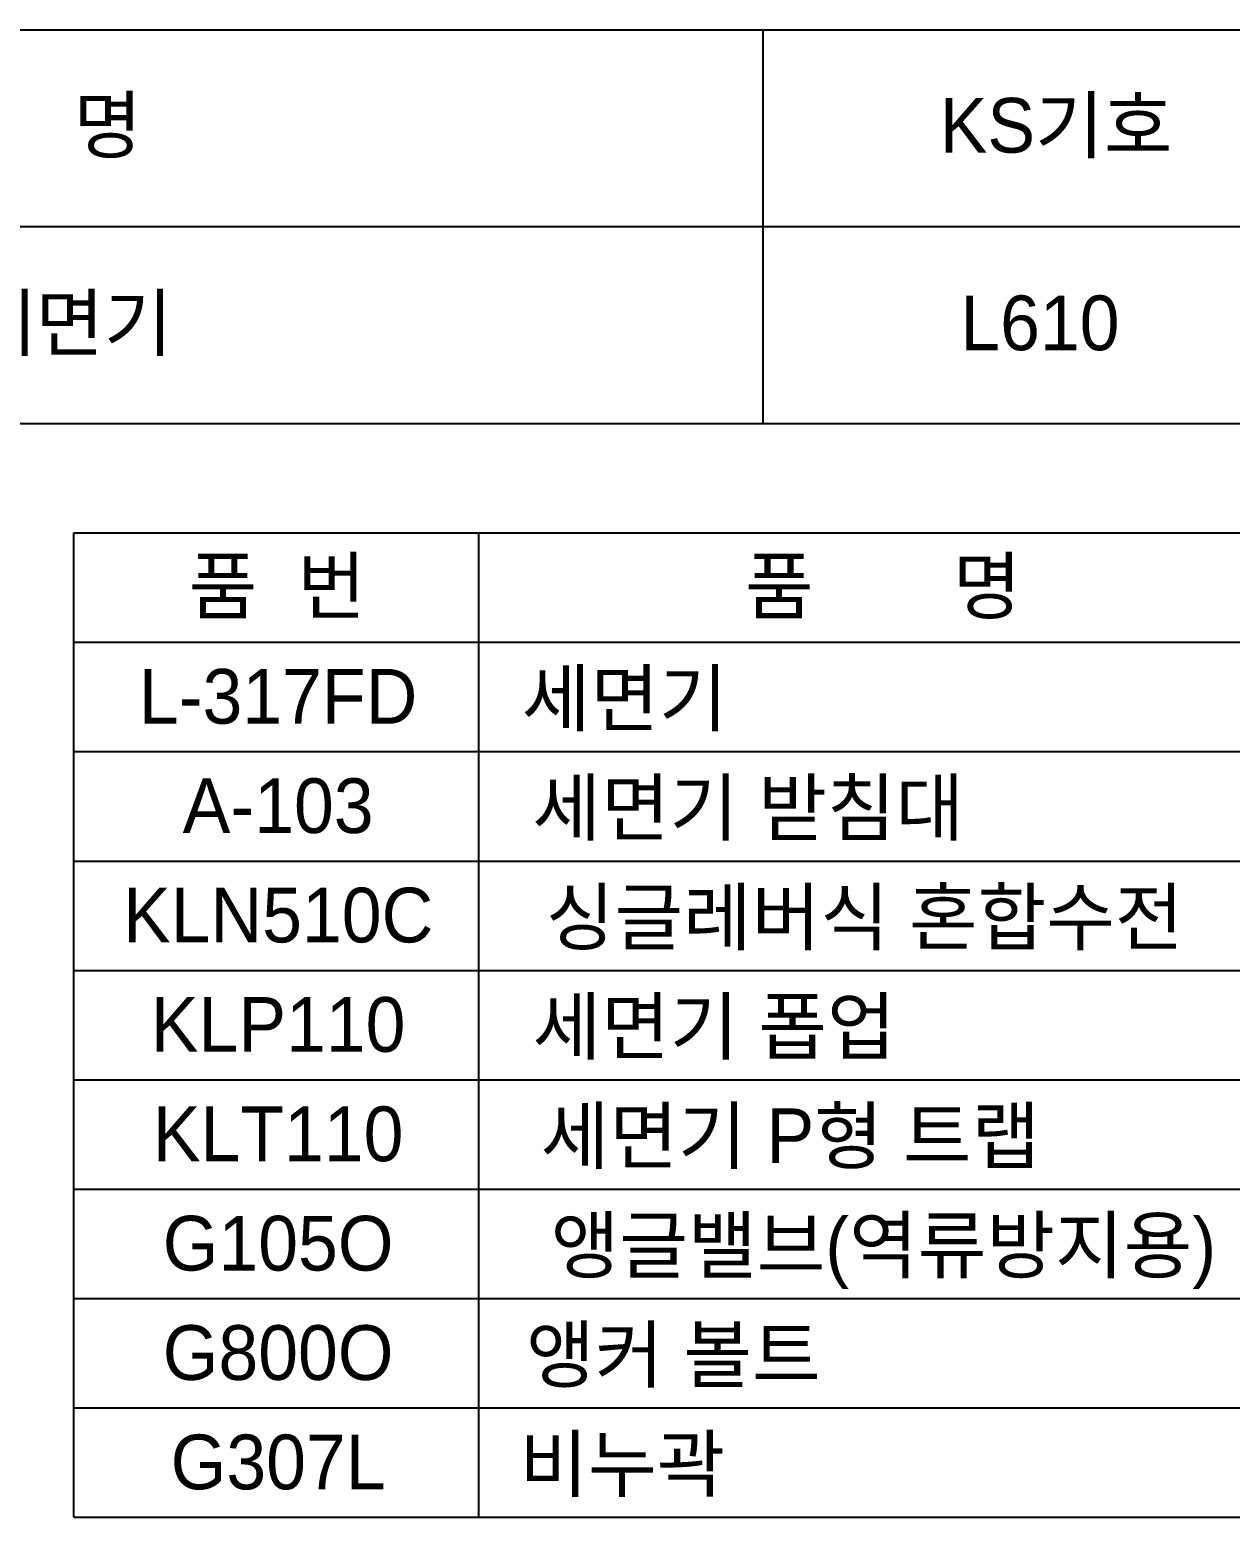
# Model space of a CAD drawing. Header units: millimetres. Extents: x 0 to 5952, y -67 to 2530.
# Drawn here: x 3107 to 3656, y 1850 to 2530 of the extents above; entities that cross this region are included whole.
import ezdxf
from ezdxf.enums import TextEntityAlignment as Align

# ---------------------------------------------------------------- set-up
doc = ezdxf.new("R2010")
doc.units = ezdxf.units.MM
doc.header["$MEASUREMENT"] = 0
doc.layers.add('TEXT', color=7, linetype='Continuous')
doc.layers.add('도각라인', color=255, linetype='Continuous')
doc.styles.add('타이틀', font='H2GTRM.TTF', dxfattribs={"height": 25})

msp = doc.modelspace()

# ---------------------------------------------------------------- linework, layer by layer
at = {"layer": '도각라인', "color": 7}
for p, q in [((2152.09, 2530), (3952.09, 2530)), ((3442.09, 2350), (3442.09, 2530)), ((2672.09, 2440), (3952.09, 2440)), ((2152.09, 2350), (3952.09, 2350)), ((3127.09, 2300), (3922.09, 2300)), ((3127.09, 1850), (3127.09, 2300)), ((3312.09, 1850), (3312.09, 2300)), ((3127.09, 2250), (3922.09, 2250)), ((3127.09, 2200), (3922.09, 2200)), ((3127.09, 2150), (3922.09, 2150)), ((3127.09, 2100), (3922.09, 2100)), ((3127.09, 2050), (3922.09, 2050)), ((3127.09, 2000), (3922.09, 2000)), ((3127.09, 1950), (3922.09, 1950)), ((3127.09, 1900), (3922.09, 1900)), ((3127.09, 1850), (3922.09, 1850))]:
    msp.add_line(p, q, dxfattribs=at)

# ---------------------------------------------------------------- texts
at = {"layer": 'TEXT', "style": '타이틀'}
for s, p in [('품             명', (3067.79, 2486.4)), ('KS기호', (3575.94, 2486.32)), ('평면붙임 세면기', (3057.86, 2396)), ('L610', (3568.58, 2396)), ('품  번', (3220.03, 2275.73)), ('품       명', (3496.91, 2275.73)), ('L-317FD', (3220.42, 2225.28)), ('세면기', (3378.82, 2224.38)), (' 세면기 받침대', (3430.73, 2174.38)), ('A-103', (3220.42, 2175.28)), ('KLN510C', (3220.42, 2125.28)), ('싱글레버식 혼합수전', (3488.47, 2124.38)), ('KLP110', (3220.42, 2075.28)), ('세면기 폽업', (3419.68, 2074.38)), ('세면기 P형 트랩', (3454.54, 2024.38)), ('KLT110', (3220.42, 2025.28)), ('G105O', (3220.42, 1975.28)), ('앵글밸브(역류방지용)', (3497.06, 1974.38)), ('G800O', (3220.42, 1925.28)), ('앵커 볼트', (3401.07, 1924.38)), ('G307L', (3220.42, 1875.28)), ('비누곽', (3377.7, 1874.38))]:
    msp.add_text(s, height=25, dxfattribs=at).set_placement(p, align=Align.MIDDLE_CENTER)

doc.saveas('drawing.dxf')
